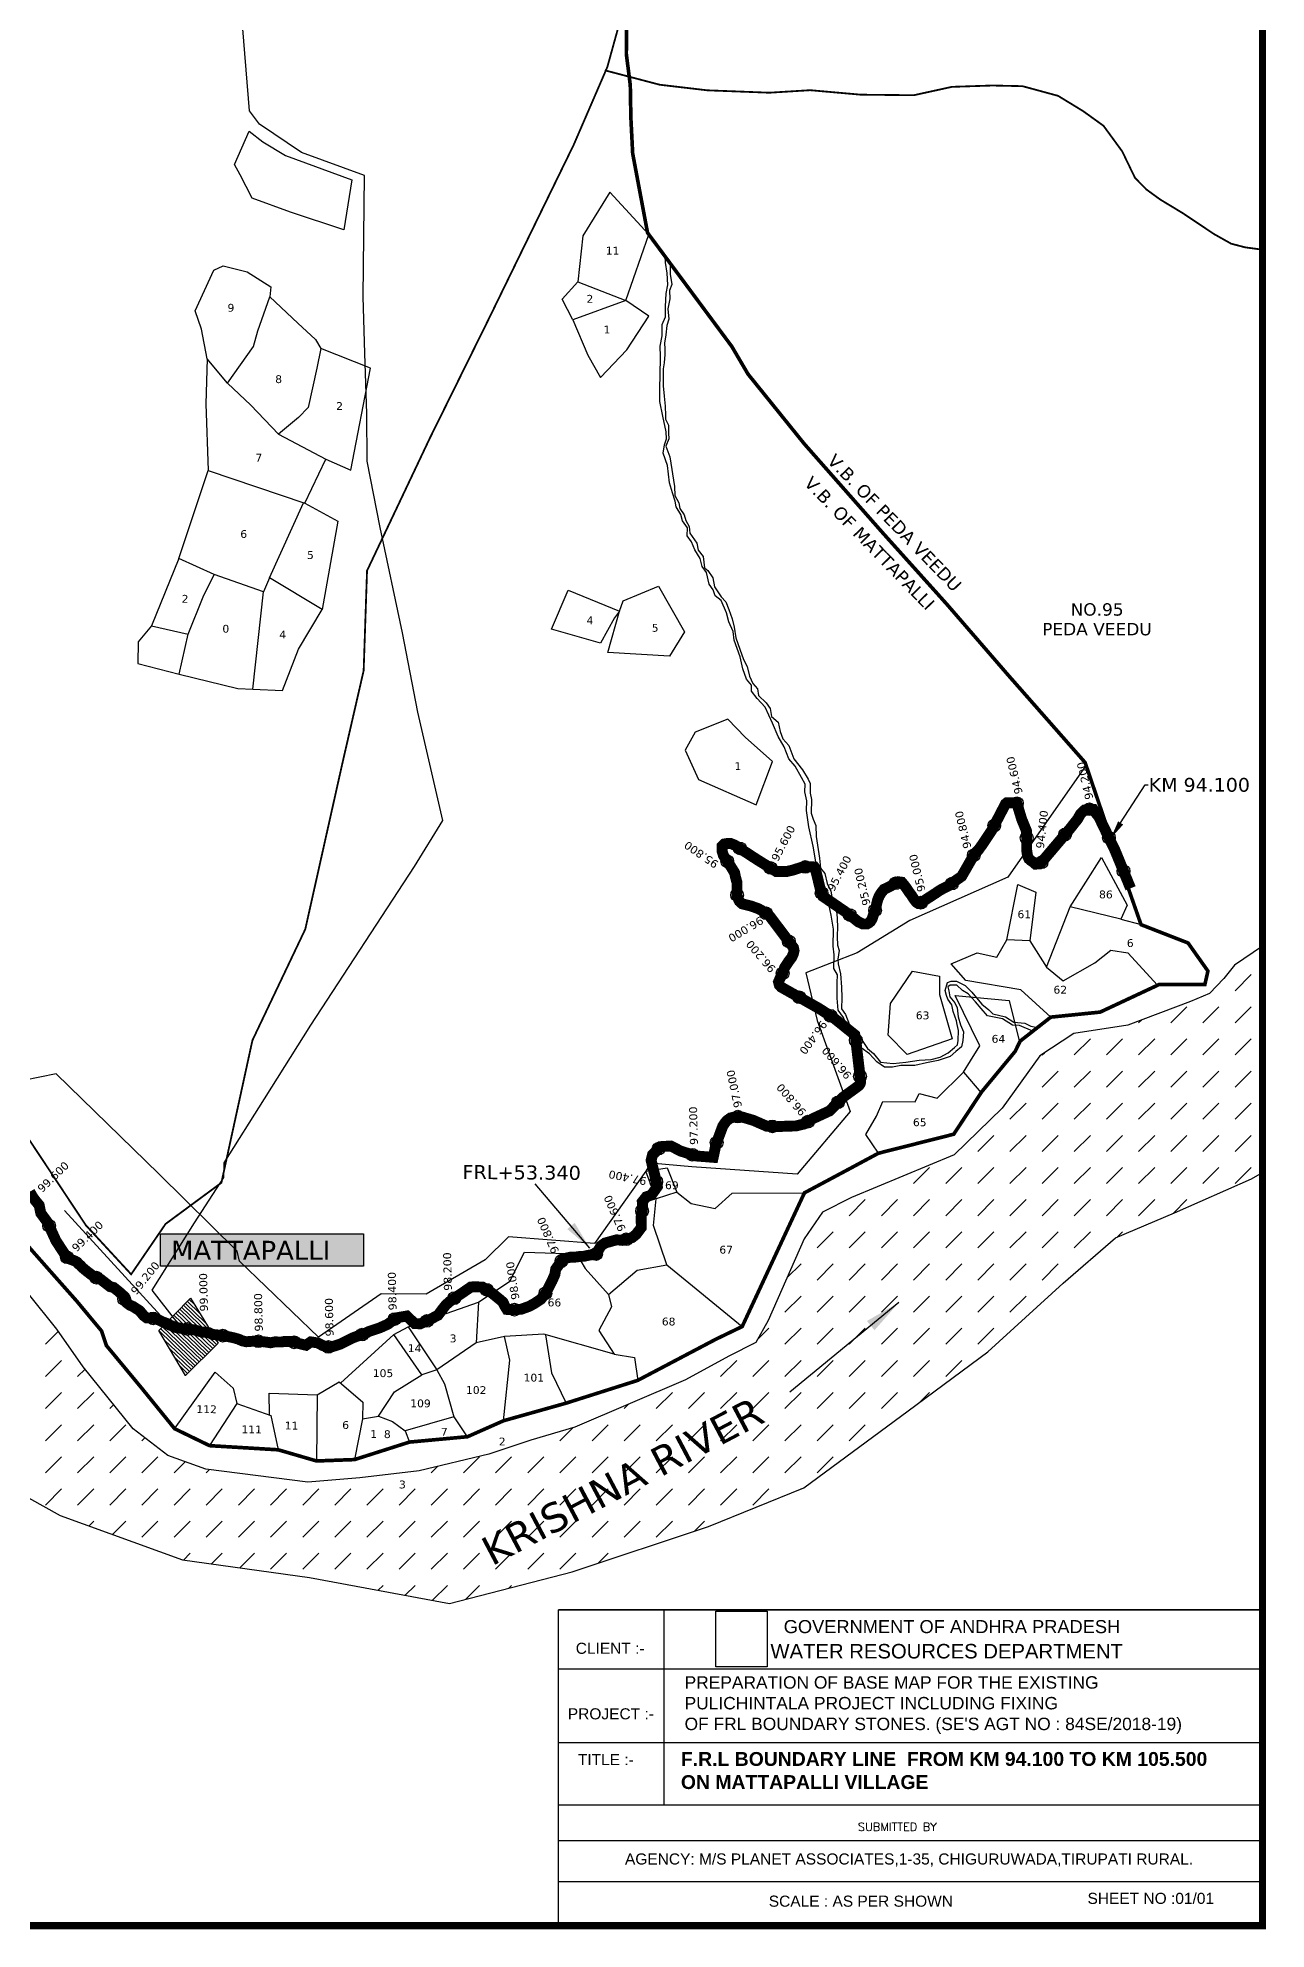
# Model space of a CAD drawing. Header units: inches. Extents: x 370282 to 376797, y 1844648 to 1853292.
# Drawn here: x 373420 to 376797, y 1844648 to 1849848 of the extents above; entities that cross this region are included whole.
import ezdxf
from ezdxf import colors
from ezdxf.entities.mleader import LeaderData, LeaderLine
from ezdxf.math import Vec2, Vec3

# ---------------------------------------------------------------- set-up
doc = ezdxf.new("R2010")
doc.units = ezdxf.units.IN
doc.header["$MEASUREMENT"] = 0
doc.header["$PDMODE"] = 32
doc.header["$PDSIZE"] = 35
for name, color, linetype in [('BND', 6, 'Continuous'), ('FRL', 3, 'Continuous'), ('NALA', 4, 'Continuous'), ('points', 161, 'Continuous'), ('ROAD', 1, 'Continuous'), ('ROADS', 50, 'Continuous'), ('SY.AREA', 7, 'Continuous'), ('TABLE', 7, 'Continuous'), ('TEXT', 7, 'Continuous'), ('VILLAGE AREA', 1, 'Continuous')]:
    doc.layers.add(name, color=color, linetype=linetype)
doc.styles.add('I', font='romans.shx', dxfattribs={"width": 0.9, "height": 3})
doc.styles.add('LE', font='arial.ttf', dxfattribs={"height": 3})
doc.styles.get("Standard").update_dxf_attribs({"font": 'verdana.ttf'})
doc.dimstyles.get("Standard").update_dxf_attribs({"dimtxt": 0.18, "dimasz": 0.18, "dimexe": 0.18, "dimexo": 0.0625, "dimgap": 0.09, "dimtad": 0, "dimtih": 1, "dimtoh": 1, "dimdec": 4, "dimzin": 0, "dimdsep": 46, "dimtxsty": 'Standard', "dimcen": 0.09, "dimadec": 0, "dimazin": 0, "dimtfac": 1, "dimtdec": 4, "dimtofl": 0, "dimtmove": 0, "dimatfit": 3, "dimfxl": 1, "dimtolj": 1, "dimtzin": 0, "dimarcsym": 0})
picture_1 = doc.add_image_def('image1.png', size_in_pixel=(5098, 5519))

msp = doc.modelspace()

# ---------------------------------------------------------------- hatches: boundary and pattern name
h = msp.add_hatch()
h.set_pattern_fill('DASH', color=4, scale=500, angle=45)
h.paths.add_polyline_path([(375938.7, 1846776.9), (375657.1, 1846659.9), (375577, 1846618.8), (375526.7, 1846545.7), (375428.1, 1846321.7), (375393.9, 1846260.6), (375319.8, 1846223.6), (375200.2, 1846158.1), (374896.2, 1846028.1), (374775.1, 1845992.5), (374659.8, 1845954.1), (374468.6, 1845908.4), (374304.7, 1845888.5), (374162.3, 1845877.1), (373881.3, 1845912.8), (373777.3, 1845949.8), (373681.8, 1846023.8), (373544.8, 1846193.8), (373472.2, 1846297.7), (373393.8, 1846394.5), (373284.1, 1846492.6), (373009.7, 1846804.4), (372901.1, 1846958.2), (372766.8, 1847192.8), (372656.1, 1847372.7), (372613, 1847438), (372539.3, 1847503.3), (372387.6, 1847604.7), (372217.7, 1847744.1), (372034, 1847883.4), (371929.6, 1847980.7), (371750.7, 1848137.3), (371612.5, 1848267.1), (371512.8, 1848453.8), (371367.9, 1848642.4), (371260.3, 1848822.2), (371103.4, 1849135.3), (371000.9, 1849318.3), (370955.1, 1849431.6), (370843.9, 1849621.1), (370772, 1849645), (370704.4, 1849666.8), (370658.6, 1849686.4), (370632.4, 1849712.6), (370562.3, 1849842.3), (370531.8, 1849912), (370505.6, 1850025.2), (370496.9, 1850114.5), (370483.8, 1850199.5), (370442.8, 1850258.8), (370432, 1850300.4), (370367.5, 1850381), (370304.3, 1850415.9), (370292.2, 1850419.2), (370292.2, 1849568.1), (370560.5, 1849358.1), (370665.9, 1849178.5), (370845.7, 1848924.6), (370988.3, 1848701.7), (371205.3, 1848305.3), (371360.3, 1847983.3), (371609.4, 1847658), (371832.6, 1847472.2), (372223.2, 1847150.2), (372409.2, 1846976.8), (372632.4, 1846741.4), (372787.4, 1846456.6), (373054, 1846066.4), (373259, 1845909.1), (373481, 1845784.8), (373817.6, 1845663), (374166.3, 1845614.3), (374552, 1845543.3), (374889.1, 1845630.5), (375263.7, 1845755.2), (375525.8, 1845861.2), (375813, 1846073.2), (376031.5, 1846235.4), (376238.7, 1846424), (376382.2, 1846548.7), (376544.5, 1846617.3), (376756.8, 1846710.8), (376786.7, 1846727.9), (376786.7, 1847350.2), (376710, 1847298.5), (376680.3, 1847261.9), (376641.4, 1847220.8), (376588.8, 1847198), (376416.8, 1847133.7), (376268.2, 1847110.9), (376174.4, 1847049.2), (376071.3, 1846904.8)])
h.paths.add_polyline_path([(374659.9, 1845615.6), (375490.4, 1846054.1), (375432.4, 1846164), (374601.8, 1845725.6)], flags=24)
h.paths.add_polyline_path([(374407.1, 1845853.7), (374437.1, 1845853.5), (374437.3, 1845887.1), (374407.4, 1845887.3)], flags=24)
h.paths.add_polyline_path([(371642.8, 1848133.3), (371672.4, 1848133), (371672.6, 1848165.3), (371643.1, 1848165.5)], flags=24)
h.paths.add_polyline_path([(370887.1, 1849502.7), (370917.1, 1849502.5), (370917.4, 1849536.2), (370887.4, 1849536.4)], flags=24)
h = msp.add_hatch(color=2)
h.dxf.hatch_style = 1
h.paths.add_polyline_path([(373756.9, 1846559.8), (374314.8, 1846559.8), (374314.8, 1846470.9), (373756.9, 1846470.9)])
at = {"layer": 'VILLAGE AREA'}
h = msp.add_hatch(dxfattribs=at)
h.set_pattern_fill('ANSI31', color=256, scale=60, angle=91.1904153, style=0)
h.paths.add_polyline_path([(373752.6, 1846294.1), (373839.4, 1846382.4), (373915.5, 1846258.7), (373825.8, 1846170.5)])

# ---------------------------------------------------------------- linework, layer by layer
at = {"const_width": 20}
msp.add_lwpolyline([(370292.2, 1853282.1), (376786.7, 1853282.1), (376786.7, 1844657.7), (370292.2, 1844657.7)], close=True, dxfattribs=at)
at = {"color": 4}
for points in [[(376786.7, 1847350.2), (376710, 1847298.5), (376680.3, 1847261.9), (376641.4, 1847220.8), (376588.8, 1847198), (376416.8, 1847133.7), (376268.2, 1847110.9), (376174.4, 1847049.2), (376071.3, 1846904.8), (375938.7, 1846776.9), (375657.1, 1846659.9), (375577, 1846618.8), (375526.7, 1846545.7), (375428.1, 1846321.7), (375393.9, 1846260.6), (375319.8, 1846223.6), (375200.2, 1846158.1), (374896.2, 1846028.1), (374775.1, 1845992.5), (374659.8, 1845954.1), (374468.6, 1845908.4), (374304.7, 1845888.5), (374162.3, 1845877.1), (373881.3, 1845912.8), (373777.3, 1845949.8), (373681.8, 1846023.8), (373544.8, 1846193.8), (373472.2, 1846297.7), (373393.8, 1846394.5)], [(373259, 1845909.1), (373481, 1845784.8), (373817.6, 1845663), (374166.3, 1845614.3), (374552, 1845543.3), (374889.1, 1845630.5), (375263.7, 1845755.2), (375525.8, 1845861.2), (375813, 1846073.2), (376031.5, 1846235.4), (376238.7, 1846424), (376382.2, 1846548.7), (376544.5, 1846617.3), (376756.8, 1846710.8), (376786.7, 1846727.9)]]:
    msp.add_lwpolyline(points, dxfattribs=at)
at = {"color": 2}
msp.add_lwpolyline([(373756.9, 1846559.8), (374314.8, 1846559.8), (374314.8, 1846470.9), (373756.9, 1846470.9)], close=True, dxfattribs=at)
msp.add_lwpolyline([(374851.7, 1845525.9), (376786.7, 1845525.9), (376786.7, 1844657.7), (374851.7, 1844657.7)], close=True)
at = {"layer": 'BND', "lineweight": 30, "const_width": 10}
msp.add_lwpolyline([(373353.5, 1846570.8), (373450.2, 1846461.1), (373526.7, 1846374.7), (373594.9, 1846292.7), (373608.4, 1846252.4), (373705, 1846135.8), (373795.9, 1846023.8), (373892, 1845977.2), (374080.7, 1845965.8), (374186.1, 1845935.1), (374290.6, 1845938.9), (374441.4, 1845987), (374601.1, 1846001.8), (374700.2, 1846045.7), (374872.3, 1846094.1), (375069.1, 1846156.7), (375283.6, 1846269.7), (375356.2, 1846304.7), (375527.3, 1846672.2), (375659.3, 1846742.8), (375730.7, 1846781.2), (375937.8, 1846833.5), (376014.5, 1846949.9), (376106.5, 1847061.1), (376120.5, 1847089.6), (376204.8, 1847155.5), (376340.4, 1847169.3), (376501.7, 1847244.8), (376628.3, 1847245.4), (376636.6, 1847282.1), (376582.1, 1847359.3), (376452.8, 1847409.7), (376369.6, 1847647.3), (376299, 1847855.5), (376087.1, 1848096.3), (375919.6, 1848289.9), (375742.1, 1848487.5), (375526.7, 1848732), (375372.2, 1848923.6), (375327.8, 1848999.3), (375096.1, 1849312), (375055.2, 1849529.9), (375050.2, 1849628.6), (375048.6, 1849718.1), (375037.7, 1849803.9), (375038.4, 1849880.8)], dxfattribs=at)
at = {"layer": 'FRL', "color": 84, "const_width": 30}
msp.add_lwpolyline([(373397.5, 1846675.3), (373406, 1846660.5), (373414.7, 1846648.9), (373423.6, 1846638.2), (373428, 1846616.5), (373446.4, 1846591.4), (373459.9, 1846562), (373469.4, 1846541.2), (373485.7, 1846516), (373490.6, 1846508.8), (373499, 1846495.7), (373507.5, 1846490.4), (373522.5, 1846484.7), (373528, 1846481.5), (373531.5, 1846476.9), (373537.7, 1846472.4), (373541.3, 1846467.7), (373553.2, 1846457.8), (373568.3, 1846446.3), (373579.1, 1846439.8), (373592.3, 1846434.7), (373618.3, 1846414.5), (373628.7, 1846411.8), (373642.6, 1846400.6), (373656.4, 1846388.3), (373656.7, 1846381.1), (373664.2, 1846369.9), (373673.7, 1846363), (373682, 1846359.6), (373699.8, 1846348), (373705.2, 1846341.6), (373711, 1846334.5), (373719.7, 1846328.2), (373727.4, 1846328.2), (373737.8, 1846327), (373746.8, 1846325.2), (373758, 1846319.9), (373765.1, 1846316.7), (373772.9, 1846313.9), (373780.4, 1846309.8), (373788.5, 1846306.5), (373798.3, 1846302.2), (373809, 1846300.6), (373818, 1846298.9), (373835.1, 1846297.7), (373851, 1846295.3), (373871.4, 1846289.4), (373882.1, 1846289.1), (373889.4, 1846288), (373899.4, 1846283), (373912.7, 1846281.8), (373924, 1846280.5), (373948.5, 1846276), (373961.3, 1846273), (373972.3, 1846269.8), (373981, 1846265.6), (373993.2, 1846262.9), (374018.2, 1846264.9), (374032.7, 1846263.6), (374046.1, 1846262.2), (374059.7, 1846260.1), (374072.3, 1846262.6), (374082.4, 1846262.2), (374090.5, 1846262.3), (374098.9, 1846264), (374105.4, 1846263.7), (374119.7, 1846263.3), (374125.2, 1846261.3), (374141.3, 1846257), (374157.1, 1846253.3), (374170.2, 1846262.5), (374189.7, 1846259.6), (374202.8, 1846252.5), (374223.2, 1846247.5), (374236.5, 1846251.6), (374251.6, 1846256.5), (374269.4, 1846265.6), (374284.1, 1846272.9), (374300.5, 1846279.1), (374317, 1846284.4), (374331, 1846291.5), (374359.8, 1846301.1), (374381.8, 1846311), (374405.5, 1846328.6), (374434.3, 1846333.6), (374455.8, 1846312.9), (374471.2, 1846312.2), (374497, 1846323.6), (374520.3, 1846336.1), (374531.8, 1846351.7), (374541.9, 1846364.4), (374555.6, 1846376.3), (374588, 1846398), (374610.5, 1846413.5), (374625.4, 1846413.9), (374642.4, 1846413), (374657.3, 1846403.7), (374668.6, 1846396.5), (374678.4, 1846388.5), (374689.8, 1846379.3), (374698.9, 1846371.4), (374703, 1846362.1), (374709.4, 1846351.8), (374728.3, 1846351), (374748.4, 1846352.2), (374770.5, 1846360.2), (374784.5, 1846367.7), (374802.8, 1846380), (374816.7, 1846397.4), (374825.8, 1846415.4), (374833.1, 1846429.4), (374841.3, 1846447.8), (374843.6, 1846462.5), (374863.8, 1846490.8), (374884.3, 1846495.4), (374894.5, 1846495.2), (374910.9, 1846497.5), (374920, 1846497.7), (374936.4, 1846501.2), (374954.5, 1846503.6), (374967.9, 1846526.4), (374979.1, 1846534.3), (375011.2, 1846543.2), (375026.5, 1846541.7), (375053.4, 1846549.1), (375064.7, 1846558.1), (375079, 1846577), (375078.6, 1846607.2), (375082.5, 1846630.9), (375081.6, 1846647.5), (375092.7, 1846661.5), (375106.4, 1846666), (375122.9, 1846689.2), (375118.2, 1846711.3), (375105.9, 1846761.4), (375109.8, 1846776.9), (375132, 1846799.4), (375160.2, 1846801.1), (375187.1, 1846787.2), (375206.6, 1846781), (375229.2, 1846773.7), (375276.5, 1846770), (375284.5, 1846806.4), (375302.8, 1846855.5), (375308.5, 1846864.3), (375314.8, 1846871.7), (375324.7, 1846878.4), (375336.7, 1846880.9), (375346.6, 1846882.3), (375356.9, 1846880.5), (375386.7, 1846871.7), (375423.4, 1846855.7), (375450.1, 1846854.3), (375481, 1846855.7), (375503.6, 1846856.2), (375526.3, 1846861.6), (375549.9, 1846876.1), (375596.1, 1846897.4), (375633.7, 1846935.4), (375675.2, 1846965.7), (375677.7, 1846967.9), (375680.6, 1846972.2), (375681.6, 1846976.5), (375679.5, 1846999.2), (375667.9, 1847098.2), (375666, 1847106.6), (375607.2, 1847153.8), (375566.5, 1847179.9), (375463.2, 1847238.1), (375458.5, 1847243.3), (375456.1, 1847252.2), (375461.1, 1847263.9), (375467.8, 1847276.4), (375472.8, 1847291.5), (375483.7, 1847308.2), (375492.1, 1847319.1), (375497.1, 1847329.9), (375498.8, 1847338.3), (375497.1, 1847346.6), (375431.6, 1847433.5), (375425.6, 1847438.7), (375414.5, 1847446.1), (375401, 1847453.6), (375380.2, 1847461), (375356.3, 1847467), (375348.8, 1847473.7), (375342.1, 1847487.8), (375342.1, 1847502.7), (375342.1, 1847525.1), (375337.6, 1847541.5), (375335.4, 1847552.6), (375325.7, 1847568.3), (375304.8, 1847599.6), (375301.1, 1847611.5), (375301.1, 1847623.4), (375301.1, 1847625.6), (375307.1, 1847631.6), (375316, 1847633.1), (375324.2, 1847633.1), (375336.9, 1847627.9), (375397.4, 1847588.4), (375450.3, 1847555.6), (375477.9, 1847555.6), (375496.6, 1847560.1), (375521.9, 1847568.3), (375545, 1847569), (375554.7, 1847568.3), (375557, 1847565.3), (375571.9, 1847503.5), (375577.8, 1847487.8), (375643.1, 1847443), (375663.8, 1847427), (375675.1, 1847417.6), (375688.1, 1847411.6), (375699.4, 1847411.6), (375702.9, 1847413.4), (375708.8, 1847418.1), (375713, 1847424.7), (375717.7, 1847438.3), (375722.5, 1847451.3), (375725.4, 1847464.3), (375728.4, 1847477.3), (375733.1, 1847488.6), (375738.5, 1847497.4), (375746.2, 1847506.9), (375762.2, 1847514.6), (375785.3, 1847527.6), (375794.8, 1847526.4), (375801.3, 1847518.7), (375808.4, 1847509.3), (375815.5, 1847498.6), (375821.4, 1847490.9), (375828.6, 1847479.7), (375835.1, 1847471.4), (375839.8, 1847468.4), (375846.9, 1847469.6), (375887.6, 1847495.9), (375899.9, 1847504.4), (375916.3, 1847512.9), (375926.7, 1847518), (375944.1, 1847531.7), (375959.6, 1847542.5), (375995.5, 1847605), (376005.3, 1847614.8), (376017.5, 1847631.5), (376042.6, 1847669.5), (376072.2, 1847726.4), (376079.8, 1847741.6), (376083.6, 1847744.6), (376092, 1847744.6), (376111, 1847744.6), (376124.6, 1847699.8), (376137.6, 1847668), (376138.3, 1847646.7), (376138.3, 1847614.8), (376140.6, 1847599.7), (376144.4, 1847590.6), (376149.7, 1847586), (376156.6, 1847581.4), (376162.6, 1847576.1), (376174, 1847576.9), (376179.3, 1847581.4), (376259.1, 1847675.5), (376269.9, 1847689.4), (376277.8, 1847699), (376286.8, 1847714.7), (376295.3, 1847723.2), (376297.7, 1847725), (376312.8, 1847727.4), (376321.3, 1847726.8), (376325.5, 1847720.7), (376330.9, 1847713.5), (376337, 1847705.7), (376381.1, 1847614.2), (376424, 1847509.7)], dxfattribs=at)
at = {"layer": 'FRL', "color": 82}
msp.add_lwpolyline([(376424, 1847509.7), (376381.1, 1847614.2), (376337, 1847705.7), (376330.9, 1847713.5), (376325.5, 1847720.7), (376321.3, 1847726.8), (376312.8, 1847727.4), (376297.7, 1847725), (376295.3, 1847723.2), (376286.8, 1847714.7), (376277.8, 1847699), (376269.9, 1847689.4), (376259.1, 1847675.5), (376179.3, 1847581.4), (376174, 1847576.9), (376162.6, 1847576.1), (376156.6, 1847581.4), (376149.7, 1847586), (376144.4, 1847590.6), (376140.6, 1847599.7), (376138.3, 1847614.8), (376138.3, 1847646.7), (376137.6, 1847668), (376124.6, 1847699.8), (376111, 1847744.6), (376092, 1847744.6), (376083.6, 1847744.6), (376079.8, 1847741.6), (376072.2, 1847726.4), (376042.6, 1847669.5), (376017.5, 1847631.5), (376005.3, 1847614.8), (375995.5, 1847605), (375959.6, 1847542.5), (375944.1, 1847531.7), (375926.7, 1847518), (375916.3, 1847512.9), (375899.9, 1847504.4), (375887.6, 1847495.9), (375846.9, 1847469.6), (375839.8, 1847468.4), (375835.1, 1847471.4), (375828.6, 1847479.7), (375821.4, 1847490.9), (375815.5, 1847498.6), (375808.4, 1847509.3), (375801.3, 1847518.7), (375794.8, 1847526.4), (375785.3, 1847527.6), (375762.2, 1847514.6), (375746.2, 1847506.9), (375738.5, 1847497.4), (375733.1, 1847488.6), (375728.4, 1847477.3), (375725.4, 1847464.3), (375722.5, 1847451.3), (375717.7, 1847438.3), (375713, 1847424.7), (375708.8, 1847418.1), (375702.9, 1847413.4), (375699.4, 1847411.6), (375688.1, 1847411.6), (375675.1, 1847417.6), (375663.8, 1847427), (375643.1, 1847443), (375577.8, 1847487.8), (375571.9, 1847503.5), (375557, 1847565.3), (375554.7, 1847568.3), (375545, 1847569), (375521.9, 1847568.3), (375496.6, 1847560.1), (375477.9, 1847555.6), (375450.3, 1847555.6), (375397.4, 1847588.4), (375336.9, 1847627.9), (375324.2, 1847633.1), (375316, 1847633.1), (375307.1, 1847631.6), (375301.1, 1847625.6), (375301.1, 1847623.4), (375301.1, 1847611.5), (375304.8, 1847599.6), (375325.7, 1847568.3), (375335.4, 1847552.6), (375337.6, 1847541.5), (375342.1, 1847525.1), (375342.1, 1847502.7), (375342.1, 1847487.8), (375348.8, 1847473.7), (375356.3, 1847467), (375380.2, 1847461), (375401, 1847453.6), (375414.5, 1847446.1), (375425.6, 1847438.7), (375431.6, 1847433.5), (375497.1, 1847346.6), (375498.8, 1847338.3), (375497.1, 1847329.9), (375492.1, 1847319.1), (375483.7, 1847308.2), (375472.8, 1847291.5), (375467.8, 1847276.4), (375461.1, 1847263.9), (375456.1, 1847252.2), (375458.5, 1847243.3), (375463.2, 1847238.1), (375566.5, 1847179.9), (375607.2, 1847153.8), (375666, 1847106.6), (375667.9, 1847098.2), (375679.5, 1846999.2), (375681.6, 1846976.5), (375680.6, 1846972.2), (375677.7, 1846967.9), (375675.2, 1846965.7), (375633.7, 1846935.4), (375596.1, 1846897.4), (375549.9, 1846876.1), (375526.3, 1846861.6), (375503.6, 1846856.2), (375481, 1846855.7), (375450.1, 1846854.3), (375423.4, 1846855.7), (375386.7, 1846871.7), (375356.9, 1846880.5), (375346.6, 1846882.3), (375336.7, 1846880.9), (375324.7, 1846878.4), (375314.8, 1846871.7), (375308.5, 1846864.3), (375302.8, 1846855.5), (375284.5, 1846806.4), (375276.5, 1846770), (375229.2, 1846773.7), (375206.6, 1846781), (375187.1, 1846787.2), (375160.2, 1846801.1), (375132, 1846799.4), (375109.8, 1846776.9), (375105.9, 1846761.4), (375118.2, 1846711.3), (375122.9, 1846689.2), (375106.4, 1846666), (375092.7, 1846661.5), (375081.6, 1846647.5), (375082.5, 1846630.9), (375078.6, 1846607.2), (375079, 1846577), (375064.7, 1846558.1), (375053.4, 1846549.1), (375026.5, 1846541.7), (375011.2, 1846543.2), (374979.1, 1846534.3), (374967.9, 1846526.4), (374954.5, 1846503.6), (374936.4, 1846501.2), (374920, 1846497.7), (374910.9, 1846497.5), (374894.5, 1846495.2), (374884.3, 1846495.4), (374863.8, 1846490.8), (374843.6, 1846462.5), (374841.3, 1846447.8), (374833.1, 1846429.4), (374825.8, 1846415.4), (374816.7, 1846397.4), (374802.8, 1846380), (374784.5, 1846367.7), (374770.5, 1846360.2), (374748.4, 1846352.2), (374728.3, 1846351), (374709.4, 1846351.8), (374703, 1846362.1), (374698.9, 1846371.4), (374689.8, 1846379.3), (374678.4, 1846388.5), (374668.6, 1846396.5), (374657.3, 1846403.7), (374642.4, 1846413), (374625.4, 1846413.9), (374610.5, 1846413.5), (374588, 1846398), (374555.6, 1846376.3), (374541.9, 1846364.4), (374531.8, 1846351.7), (374520.3, 1846336.1), (374497, 1846323.6), (374471.2, 1846312.2), (374455.8, 1846312.9), (374434.3, 1846333.6), (374405.5, 1846328.6), (374381.8, 1846311), (374359.8, 1846301.1), (374331, 1846291.5), (374317, 1846284.4), (374300.5, 1846279.1), (374284.1, 1846272.9), (374269.4, 1846265.6), (374251.6, 1846256.5), (374236.5, 1846251.6), (374223.2, 1846247.5), (374202.8, 1846252.5), (374189.7, 1846259.6), (374170.2, 1846262.5), (374157.1, 1846253.3), (374141.3, 1846257), (374125.2, 1846261.3), (374119.7, 1846263.3), (374105.4, 1846263.7), (374098.9, 1846264), (374090.5, 1846262.3), (374082.4, 1846262.2), (374072.3, 1846262.6), (374059.7, 1846260.1), (374046.1, 1846262.2), (374032.7, 1846263.6), (374018.2, 1846264.9), (373993.2, 1846262.9), (373981, 1846265.6), (373972.3, 1846269.8), (373961.3, 1846273), (373948.5, 1846276), (373924, 1846280.5), (373912.7, 1846281.8), (373899.4, 1846283), (373889.4, 1846288), (373882.1, 1846289.1), (373871.4, 1846289.4), (373851, 1846295.3), (373835.1, 1846297.7), (373818, 1846298.9), (373809, 1846300.6), (373798.3, 1846302.2), (373788.5, 1846306.5), (373780.4, 1846309.8), (373772.9, 1846313.9), (373765.1, 1846316.7), (373758, 1846319.9), (373746.8, 1846325.2), (373737.8, 1846327), (373727.4, 1846328.2), (373719.7, 1846328.2), (373711, 1846334.5), (373705.2, 1846341.6), (373699.8, 1846348), (373682, 1846359.6), (373673.7, 1846363), (373664.2, 1846369.9), (373656.7, 1846381.1), (373656.4, 1846388.3), (373642.6, 1846400.6), (373628.7, 1846411.8), (373618.3, 1846414.5), (373592.3, 1846434.7), (373579.1, 1846439.8), (373568.3, 1846446.3), (373553.2, 1846457.8), (373541.3, 1846467.7), (373537.7, 1846472.4), (373531.5, 1846476.9), (373528, 1846481.5), (373522.5, 1846484.7), (373507.5, 1846490.4), (373499, 1846495.7), (373490.6, 1846508.8), (373485.7, 1846516), (373469.4, 1846541.2), (373459.9, 1846562), (373446.4, 1846591.4), (373428, 1846616.5), (373423.6, 1846638.2), (373414.7, 1846648.9)], dxfattribs=at)
at = {"layer": 'NALA'}
for points in [[(376155.2, 1847116.7), (376119, 1847132.3), (376099.1, 1847133.8), (376072.1, 1847150.4), (376030.2, 1847159.3), (376013.3, 1847179.4), (375997.7, 1847197.3), (375977.3, 1847219.5), (375961.7, 1847228.9), (375946.1, 1847243.2), (375934.7, 1847243.3), (375928.3, 1847243.4), (375921.2, 1847238.4), (375923.9, 1847227.8), (375927.3, 1847211.4), (375940.7, 1847194.9), (375947, 1847181.3), (375949.7, 1847156.4), (375956.6, 1847134.3), (375964.3, 1847115), (375962.7, 1847090.8), (375959, 1847073.8), (375943.9, 1847061.1), (375928.2, 1847047), (375894.6, 1847036.6), (375863.2, 1847029.7), (375831.1, 1847022.2), (375792.2, 1847022.3), (375769.4, 1847017.5), (375747.3, 1847017.7), (375726.1, 1847032.1), (375706.3, 1847054.3), (375682.9, 1847070.9), (375673.1, 1847093), (375647.7, 1847119.6), (375635.2, 1847154.5), (375620.4, 1847174.6), (375617.8, 1847207.3), (375617.4, 1847250), (375618.3, 1847272.1), (375607.8, 1847289.2), (375609.4, 1847326.7), (375606.8, 1847350.2), (375607.2, 1847397.1), (375601.1, 1847435.6), (375592.8, 1847474.1), (375586.7, 1847505.5), (375570.5, 1847545.3), (375560.7, 1847571), (375551.2, 1847625.1), (375539.5, 1847678.6), (375533.4, 1847723.5), (375534.4, 1847750.5), (375528.2, 1847774.7), (375529, 1847796.1), (375519.2, 1847814), (375502.3, 1847845.2), (375484.7, 1847866), (375472.1, 1847898.8), (375455.2, 1847926.7), (375439.2, 1847963.8), (375419.6, 1848007.4), (375397, 1848031.1), (375382.2, 1848051.8), (375382.3, 1848068.2), (375368.1, 1848085.1), (375358.3, 1848113), (375350.8, 1848145.8), (375334, 1848192.2), (375331.4, 1848215.7), (375319.5, 1848242.1), (375313.3, 1848267), (375298.6, 1848301.3), (375282.3, 1848314.2), (375276.8, 1848329.9), (375265.4, 1848346.2), (375258.5, 1848378.3), (375245.8, 1848394.8), (375240.3, 1848416.9), (375226.2, 1848440.5), (375217.2, 1848462.6), (375205.2, 1848479), (375206.1, 1848501.1), (375192, 1848519.7), (375187.9, 1848537.5), (375174.5, 1848558.3), (375171.8, 1848574), (375164.8, 1848597.1), (375156.5, 1848624.2), (375151.2, 1848671.9), (375139.4, 1848706.2), (375142.4, 1848728.9), (375148.2, 1848745.2), (375147.7, 1848764.5), (375138, 1848807.8), (375129.8, 1848848.4), (375130.1, 1848885.4), (375131.1, 1848919.5), (375131.5, 1848972.2), (375130.3, 1848999.9), (375136.2, 1849029.1), (375136.5, 1849060.2), (375145.2, 1849081.4), (375145.4, 1849109.2), (375147.1, 1849145.5), (375151.6, 1849168.9), (375150.4, 1849200.9), (375145.7, 1849230.8), (375144.4, 1849246.5)], [(375158.1, 1849228.3), (375158.3, 1849198.7), (375163, 1849169.5), (375156.5, 1849153.2), (375157.7, 1849130.4), (375151.8, 1849102.7), (375154.4, 1849075), (375149.3, 1849057.2), (375146.2, 1849031.6), (375142.5, 1849008.9), (375143.8, 1848993.2), (375143.6, 1848977.6), (375142, 1848954.1), (375139.1, 1848937.7), (375139.4, 1848891), (375142, 1848862.6), (375144.7, 1848835.5), (375145.2, 1848809.9), (375145.8, 1848799.2), (375153.5, 1848783.5), (375153.3, 1848761.4), (375154.6, 1848745.8), (375146.6, 1848725.2), (375157.1, 1848696.2), (375169.9, 1848614.3), (375171.2, 1848589.4), (375182.4, 1848569.3), (375184.4, 1848553.7), (375197.1, 1848536.5), (375201.2, 1848520.8), (375210.4, 1848504.4), (375212.3, 1848486.6), (375231.5, 1848458.8), (375235.6, 1848439.6), (375249, 1848422.4), (375252.3, 1848391), (375262.2, 1848383.8), (375275.6, 1848363.1), (375279.7, 1848338.9), (375298, 1848311), (375311.4, 1848297.3), (375319.1, 1848275.9), (375328.8, 1848251), (375334.3, 1848228.1), (375338.4, 1848198.2), (375349.6, 1848166.9), (375360.1, 1848139.1), (375369.9, 1848119.8), (375376.8, 1848093.4), (375385.9, 1848072.7), (375397.9, 1848058.4), (375401.3, 1848039.9), (375421.8, 1848019.8), (375433.1, 1848004), (375437.1, 1847981.9), (375454.8, 1847966.9), (375461, 1847941.2), (375468, 1847920.5), (375484.2, 1847901.9), (375498.3, 1847865.7), (375522.3, 1847835.6), (375537.7, 1847809.9), (375543.3, 1847797.7), (375543.1, 1847771.4), (375546.6, 1847753.6), (375546.3, 1847716.6), (375551.8, 1847699.5), (375558.8, 1847682.3), (375559.3, 1847651.7), (375568.8, 1847592.8), (375571.5, 1847565.1), (375583.4, 1847550), (375589.6, 1847522.9), (375600.1, 1847501.5), (375604.9, 1847475.1), (375616.7, 1847440.9), (375618.7, 1847405.6), (375617.7, 1847376.4), (375618.2, 1847352.9), (375622.4, 1847338.7), (375619.4, 1847315.2), (375620, 1847301.7), (375626.9, 1847274.6), (375629.4, 1847238.3), (375630.6, 1847209.8), (375629.6, 1847178), (375640.2, 1847163), (375651.4, 1847134.4), (375669.7, 1847112.9), (375685.9, 1847091.5), (375700.7, 1847069.3), (375717, 1847055.6), (375736.7, 1847032), (375770.9, 1847028.2), (375805.8, 1847031.4), (375842.9, 1847037.5), (375875.6, 1847039.4), (375900.6, 1847045.6), (375922.8, 1847057.5), (375940, 1847071.6), (375947.9, 1847079.4), (375950.1, 1847091.5), (375951.1, 1847118.5), (375946.9, 1847134.9), (375945.6, 1847144.9), (375935.8, 1847170.6), (375932.4, 1847189.1), (375921.8, 1847204.8), (375917.7, 1847214.8), (375914.2, 1847228.4), (375920.8, 1847250.4), (375930.8, 1847254.6), (375945, 1847254.5), (375969.1, 1847242.2), (375988, 1847223.7), (376004.9, 1847202.9), (376015.5, 1847191.4), (376033.9, 1847175.6), (376045.2, 1847164.1), (376080, 1847156.7), (376102.7, 1847141.6), (376133.3, 1847139.2), (376149.6, 1847130.6), (376167.9, 1847126.7)]]:
    msp.add_lwpolyline(points, dxfattribs=at)
at = {"layer": 'points'}
for p in [(376111.3, 1847743.6), (376049.3, 1847682.3), (376310.9, 1847727.1), (376138.3, 1847648.1), (376243.9, 1847657.6), (376364.5, 1847648.7), (375315.1, 1847584.2), (375349.8, 1847619.4), (375992.8, 1847600.3), (376179.2, 1847581.3), (375434.1, 1847565.6), (375529.5, 1847568.5), (375778.1, 1847523.6), (375932.7, 1847522.7), (376404.5, 1847557.1), (375342.1, 1847491), (375574.5, 1847496.6), (375847.8, 1847470.2), (375422, 1847441.1), (375652.2, 1847436), (375721.6, 1847448.9), (375484.4, 1847363.5), (375467.6, 1847276.1), (375513.1, 1847210), (375599.1, 1847159), (375668.6, 1847091.9), (375680.1, 1846992.6), (375620, 1846921.5), (375344.3, 1846882), (375439.5, 1846854.9), (375537, 1846868.1), (375126.4, 1846793.8), (375286.1, 1846810.6), (375219, 1846777), (375120.1, 1846702.8), (375081.1, 1846622.3), (373450.7, 1846582), (375037.6, 1846544.8), (373499.7, 1846495.3), (374859.3, 1846484.5), (374954.7, 1846503.9), (373580.9, 1846439.1), (373657.1, 1846380.6), (374565.2, 1846382.8), (374653.7, 1846405.9), (374815.4, 1846395.8), (373736.5, 1846327.1), (374730.1, 1846351.1), (373831.1, 1846298), (373928.6, 1846279.6), (374311.5, 1846282.6), (374401.1, 1846325.3), (374489.5, 1846320.3), (374026.1, 1846264.2), (374125, 1846261.3), (374218.6, 1846248.6)]:
    msp.add_point(p, dxfattribs=at)
at = {"layer": 'ROAD'}
for points in [[(373802.3, 1846317.8), (373734.6, 1846404.8), (373850.8, 1846589.8), (373931.5, 1846714.9), (373931.9, 1846755.1), (374042.6, 1846930.4), (374170.2, 1847133.4), (374455.2, 1847569.5), (374533.2, 1847696.1), (374464.4, 1847994), (374422.8, 1848212.4), (374360.7, 1848502), (374325.7, 1848684), (374324, 1848814.7), (374318.4, 1848981.1), (374314, 1849136.3), (374318.1, 1849470), (374145.1, 1849532.9), (374029.6, 1849610.7), (374001.9, 1849647.3), (373979.9, 1849918.1)], [(373787, 1846302.1), (373492.9, 1846623.4)]]:
    msp.add_lwpolyline(points, dxfattribs=at)
at = {"layer": 'ROADS', "color": 40, "const_width": 5}
for points in [[(376034.3, 1852929.1), (375965.6, 1852776.1), (375890.5, 1852679.8), (375651.1, 1852040.5), (375469.9, 1851553.1), (375323.3, 1851017.1), (375166.2, 1850438.2), (375081.9, 1850116.9), (374985.5, 1849767.8), (374892.9, 1849553.6), (374656.6, 1849069.2), (374496.5, 1848745.2), (374324.9, 1848382.9), (374315.6, 1848108.3), (374256.6, 1847851.1), (374155.1, 1847397.2), (374009.8, 1847091.6), (373924.5, 1846700.1), (373771, 1846586.8), (373676.4, 1846448.3), (373552, 1846583.1), (373358.2, 1846875.7), (373284.7, 1846933.7), (373252.9, 1846981)], [(374978.5, 1849758.8), (375129.8, 1849719.1), (375260.3, 1849703.8), (375430.8, 1849697.2), (375543.2, 1849704.1), (375682.2, 1849691.8), (375827.9, 1849690.3), (375932.8, 1849713.3), (376044, 1849717), (376126.8, 1849715.2), (376224.7, 1849688.6), (376293.4, 1849646.7), (376349.6, 1849606.2), (376401, 1849535.9), (376436.3, 1849462.8), (376467.6, 1849431.1), (376505.2, 1849403.7), (376568.5, 1849365.4), (376652.5, 1849309.1), (376700.4, 1849282.1), (376739.1, 1849272), (376786.7, 1849265.6)]]:
    msp.add_lwpolyline(points, dxfattribs=at)
at = {"layer": 'SY.AREA'}
for points in [[(373960.7, 1849499.4), (374000.6, 1849591.3), (374038.6, 1849562.1), (374100.8, 1849524.3), (374283, 1849457.6), (374261.4, 1849319.9), (374114.5, 1849368.6), (374009.4, 1849407.7), (373976.4, 1849471.3)], [(374280.7, 1848659.3), (374334.6, 1848939.9), (374197.8, 1848993.9), (374186.5, 1848939.7), (374162.6, 1848831.3), (374136.5, 1848804.4), (374081.8, 1848758.7), (374211.7, 1848689.7)], [(375226.7, 1847939.2), (375199.1, 1847889.7), (375236.3, 1847808.5), (375394.4, 1847738.9), (375439.8, 1847858.6), (375364, 1847924.8), (375316.6, 1847974.3)], [(375809.9, 1847052.4), (375757.5, 1847105.5), (375764, 1847192.6), (375824.4, 1847281.6), (375898.9, 1847268.4), (375898.5, 1847217.9), (375933.1, 1847096.1)]]:
    msp.add_lwpolyline(points, close=True, dxfattribs=at)
for points in [[(374890.4, 1849072.5), (374860.9, 1849129.9), (374904.8, 1849177.1), (375036.4, 1849125.7), (375099.2, 1849307.8), (374992.5, 1849423.8), (374918.1, 1849303.4), (374904.8, 1849177.1)], [(373941.6, 1848898.3), (373885.1, 1848965.2), (373869.5, 1849046.8), (373852.2, 1849097.2), (373903.4, 1849209.4), (373929.3, 1849221.4), (373995.7, 1849204.6), (374060.6, 1849163.4), (374057.7, 1849136.2)], [(374081.8, 1848758.7), (374005, 1848838), (373941.6, 1848898.3), (374013.1, 1848999.5), (374024.3, 1849042.8), (374057.7, 1849136.2), (374134.5, 1849063.7), (374183.1, 1849018.5), (374197.8, 1848993.9)], [(374966.7, 1848914.2), (375039.4, 1848989.8), (375100, 1849083.1), (375036.4, 1849125.7), (374890.4, 1849072.5), (374931.8, 1848975.7), (374966.7, 1848914.2)], [(373885.1, 1848965.2), (373881.4, 1848841.7), (373888.1, 1848658.4), (374153.7, 1848568.5), (374211.7, 1848689.7)], [(374056.9, 1848362.9), (374040.3, 1848325), (373904.8, 1848372.3), (373807.3, 1848416.5), (373888.1, 1848658.4)], [(374153.7, 1848568.5), (374244.3, 1848518.9), (374201.6, 1848276.2), (374056.9, 1848362.9), (374150.4, 1848569.6)], [(373807.3, 1848416.5), (373732.5, 1848231.1), (373832.8, 1848208.6), (373874.4, 1848311.4), (373904.8, 1848372.3)], [(373808.8, 1848098.2), (373970.1, 1848058.9), (374010.9, 1848057.2), (374040.3, 1848325)], [(374832.3, 1848221.9), (374877.8, 1848329.5), (375019.2, 1848271.7), (375004.8, 1848253.6), (374967.1, 1848183.7), (374832.3, 1848221.9)], [(375019.2, 1848271.7), (375028.9, 1848300), (375125.8, 1848340.4), (375197.8, 1848214.9), (375156.7, 1848147.7), (374986.5, 1848157.9), (375019.2, 1848271.7)], [(374010.9, 1848057.2), (374092.4, 1848053.8), (374136.8, 1848167.5), (374201.6, 1848276.2)], [(373732.5, 1848231.1), (373695.4, 1848187.3), (373694.9, 1848127.6), (373808.8, 1848098.2), (373832.8, 1848208.6)], [(376301.5, 1847848.2), (376087, 1847540.3), (375817, 1847421.2), (375672.1, 1847332.2), (375530.8, 1847277.2), (375562.6, 1847146.4), (375596, 1847052.7), (375653.1, 1846896.1), (375507.4, 1846724), (375218.1, 1846743.9), (375104.3, 1846753.5), (375091.3, 1846732.2)], [(376192.5, 1847292.4), (376258.1, 1847458.5), (376343.7, 1847594.1), (376414.8, 1847462.9), (376397.6, 1847424.7), (376258.1, 1847458.5)], [(376204.8, 1847155.5), (376122, 1847230.6), (375971.2, 1847256.6), (375931, 1847302), (376002.2, 1847331.8), (376056.2, 1847320.1), (376083.7, 1847368.3), (376114.3, 1847520.5), (376163.7, 1847498.7), (376146.9, 1847364.8), (376083.7, 1847368.3)], [(376397.6, 1847424.7), (376452.8, 1847409.7)], [(376146.9, 1847364.8), (376192.5, 1847292.4), (376238.4, 1847254.8), (376325.6, 1847304.8), (376369.9, 1847339.4), (376416, 1847332.2), (376498.4, 1847243.3)], [(375964.3, 1847003.8), (375983.7, 1847035.2), (376010, 1847076.7), (375941.5, 1847215.2), (376090.2, 1847201.6), (376118.9, 1847086.4)], [(375091.3, 1846732.2), (374950.6, 1846532.7), (374714.2, 1846551.1), (374649.3, 1846488.3), (374487.8, 1846393.9), (374363.5, 1846394.9), (374191.9, 1846275.4), (373974, 1846484.9), (373967.6, 1846512.4), (373752.1, 1846724.9), (373470.4, 1846999.9), (373335.9, 1846972.3)], [(375730.7, 1846781.2), (375695.8, 1846832.6), (375725.5, 1846883), (375742.7, 1846923.4), (375831.8, 1846922.7), (375843.2, 1846945.1), (375892.7, 1846932.4), (375964.3, 1847003.8), (376013, 1846947.5)], [(375149, 1846474.6), (375112.7, 1846582.3), (375120, 1846655.4), (375091.3, 1846732.2), (375150, 1846740.8), (375176.5, 1846674.1), (375120, 1846655.4)], [(375176.5, 1846674.1), (375215.7, 1846643.4), (375282.1, 1846629.3), (375328.7, 1846671.7), (375527.3, 1846672.2)], [(374631.3, 1846371.3), (374717.6, 1846429.6), (374757.7, 1846509.2), (374900.8, 1846504.7), (374924.2, 1846464), (374989, 1846392.5), (374996.6, 1846358.7), (374962.2, 1846293.6), (375004.6, 1846229.1), (374811.1, 1846283.6), (374702.7, 1846277.2)], [(374989, 1846392.5), (375067.7, 1846459.5), (375149, 1846474.6), (375356.2, 1846304.7)], [(374438, 1846304.1), (374631.3, 1846371.3), (374624.8, 1846259.8)], [(374399, 1846283), (374438, 1846304.1), (374517.1, 1846185.3), (374475.9, 1846172)], [(374356.6, 1846058.1), (374400, 1846125.3), (374475.9, 1846172), (374399, 1846283), (374251.6, 1846149.4)], [(374700.2, 1846045.7), (374717.9, 1846211.8), (374702.7, 1846277.2), (374624.8, 1846259.8), (374517.1, 1846185.3)], [(374815.8, 1846282.3), (374831.8, 1846177.2), (374872.3, 1846094.1)], [(375004.6, 1846229.1), (375059.8, 1846219.3), (375069.1, 1846156.7)], [(373795.9, 1846023.8), (373907.8, 1846178.9), (373957, 1846135.7), (373966.8, 1846092.8), (373892, 1845977.2)], [(374188, 1846116.9), (374248, 1846152.5), (374312.9, 1846096.8), (374312.6, 1846050.6), (374290.6, 1845938.9)], [(374517.1, 1846185.3), (374538.2, 1846146.8), (374563.4, 1846056.5), (374429.5, 1846018.1)], [(373966.8, 1846092.8), (374060.1, 1846060.5), (374080.7, 1845965.8)], [(374057.1, 1846061.6), (374056.1, 1846121.4), (374188, 1846116.9), (374186.1, 1845935.1)], [(374312.6, 1846050.6), (374356.6, 1846058.1), (374394.8, 1846043.2), (374429.5, 1846018.1), (374441.4, 1845987)], [(374563.4, 1846056.5), (374600.5, 1846001.7)]]:
    msp.add_lwpolyline(points, dxfattribs=at)
at = {"layer": 'TABLE'}
for p, q in [((376786.7, 1845525.9), (374851.7, 1845525.9)), ((375141.8, 1844988.9), (375141.8, 1845525.9)), ((376786.7, 1845362.6), (374851.7, 1845362.6)), ((376786.7, 1845159.8), (374851.7, 1845159.8)), ((376786.7, 1844988.9), (374851.7, 1844988.9)), ((376786.7, 1844890.3), (374851.7, 1844890.3)), ((376786.7, 1844777.8), (374851.7, 1844777.8))]:
    msp.add_line(p, q, dxfattribs=at)
at = {"layer": 'VILLAGE AREA'}
msp.add_lwpolyline([(373752.6, 1846294.1), (373839.4, 1846382.4), (373915.5, 1846258.7), (373825.8, 1846170.5)], close=True, dxfattribs=at)

# ---------------------------------------------------------------- texts
at = {"layer": 'points', "color": 1}
for s, rotation, p in [('94.600', 103.4312, (376127.5, 1847771.5)), ('94.200', 103.4312, (376321.6, 1847756.6)), ('94.800', 103.4312, (375986.5, 1847621.8)), ('94.400', 83.6299, (376185.5, 1847617.9)), ('95.600', 62.4183, (375454.3, 1847581.7)), ('95.800', 145.3856, (375293.3, 1847581.1)), ('95.400', 62.1492, (375608.4, 1847499)), ('95.000', 103.4312, (375860.4, 1847502.9)), ('95.200', 103.4312, (375709.2, 1847465.2)), ('96.000', 211.0838, (375405.9, 1847433.5)), ('96.200', 130.7952, (375450.2, 1847289.4)), ('96.400', 234.0947, (375574, 1847148.5)), ('96.600', 130.7952, (375658.6, 1846996.5)), ('97.000', 101.9624, (375356, 1846908.9)), ('96.800', 130.7952, (375533.9, 1846895.5)), ('97.200', 91.4967, (375234.7, 1846804.4)), ('99.600', 43.9894, (373431.6, 1846671.7)), ('97.400', 168.7126, (375095.1, 1846714.2)), ('97.600', 113.5215, (375037, 1846571.9)), ('97.800', 113.5215, (374853.5, 1846511.4)), ('99.400', 43.9894, (373526, 1846508.4)), ('98.200', 91.2937, (374558.3, 1846403.4)), ('99.200', 51.0693, (373690.2, 1846390.1)), ('99.000', 91.2937, (373887.5, 1846346.4)), ('98.400', 91.2937, (374406.2, 1846349.6)), ('98.000', 98.4426, (374743.8, 1846380.2)), ('98.800', 91.2937, (374038.5, 1846291.2)), ('98.600', 91.2937, (374233.1, 1846277.9))]:
    msp.add_text(s, height=22, rotation=rotation, dxfattribs=at).set_placement(p)
at = {"layer": 'TABLE'}
for s, height, style, p in [('GOVERNMENT OF ANDHRA PRADESH', 35.905, 'LE', (375470.4, 1845461.7)), ('CLIENT :-', 30.49, 'LE', (374898.7, 1845404.8)), ('WATER RESOURCES DEPARTMENT', 39.894, 'LE', (375433.9, 1845392.1)), ('PROJECT :-', 30.49, 'LE', (374876.9, 1845224.6)), ('TITLE :-', 30.49, 'LE', (374904.5, 1845098.7)), ('SUBMITTED BY ', 22.762, 'I', (375674.4, 1844917.8)), ('SCALE : AS PER SHOWN', 30.488, 'LE', (375429.3, 1844709.5)), ('SHEET NO :01/01', 30.488, 'LE', (376305.6, 1844717.2))]:
    msp.add_text(s, height=height, dxfattribs=dict(at, style=style)).set_placement(p)
at = {"layer": 'TABLE', "attachment_point": 1, "style": 'LE'}
for s, insert, char_height, width in [("PREPARATION OF BASE MAP FOR THE EXISTING\\PPULICHINTALA PROJECT INCLUDING FIXING\\POF FRL BOUNDARY STONES. (SE'S AGT NO : 84SE/2018-19)", (375197.9, 1845343.2), 34.179, 1366.253), ('{\\fArial|b1|i0|c0|p34;\\C1;F.R.L BOUNDARY LINE  FROM KM 94.100 TO KM 105.500 \\PON MATTAPALLI VILLAGE }', (375187.8, 1845134.8), 38.128, 1597.619), ('\\pi209.62;AGENCY: M/S PLANET ASSOCIATES,1-35, CHIGURUWADA,TIRUPATI RURAL.', (374824.4, 1844856), 30.488, 1977.519)]:
    msp.add_mtext(s, dxfattribs=dict(at, insert=insert, char_height=char_height, width=width))
at = {"layer": 'TEXT'}
for s, height, p in [('11', 21.49, (374981.1, 1849252.3)), ('9', 21.5, (373941.2, 1849095.2)), ('2', 21.5, (374928.1, 1849119.8)), ('1', 21.5, (374975.2, 1849035.3)), ('8', 21.5, (374072.4, 1848898.9)), ('2', 21.5, (374239.9, 1848824.9)), ('7', 21.5, (374017.9, 1848683)), ('6', 21.5, (373976.4, 1848473.2)), ('5', 21.5, (374159.8, 1848415.3)), ('2', 21.5, (373815.2, 1848294.9)), ('0', 21.5, (373927.2, 1848212.6)), ('4', 21.5, (374083.6, 1848196.7)), ('4', 21.5, (374928.3, 1848235.9)), ('5', 21.5, (375107.4, 1848215.2)), ('1', 21.5, (375335.3, 1847834.9)), ('86', 21.49, (376337.2, 1847482.2)), ('61', 21.49, (376113, 1847427.6)), ('6', 21.5, (376413.6, 1847348.5)), ('62', 21.49, (376211.9, 1847220.2)), ('63', 21.49, (375833.5, 1847149.7)), ('64', 21.49, (376041.8, 1847085.1)), ('65', 21.49, (375825.5, 1846855.7)), ('69', 21.49, (375144.1, 1846682.5)), ('67', 21.49, (375293.4, 1846505.4)), ('66', 21.49, (374821.2, 1846360.2)), ('68', 21.49, (375135.2, 1846307.9)), ('14', 21.49, (374436.8, 1846234.6)), ('3', 21.5, (374552.1, 1846261.4)), ('105', 21.49, (374340.6, 1846166)), ('102', 21.49, (374596.8, 1846119.5)), ('101', 21.49, (374755.2, 1846153.7)), ('112', 21.49, (373855.7, 1846066.9)), ('109', 21.49, (374443.7, 1846083)), ('111', 21.49, (373979.6, 1846011.3)), ('11', 21.49, (374098.5, 1846021.8)), ('6', 21.5, (374256.5, 1846023.3)), ('1  8', 21.49, (374333.7, 1845998.4)), ('7', 21.5, (374527.9, 1846004.7))]:
    msp.add_text(s, height=height, rotation=359.5381, dxfattribs=at).set_placement(p)
at = {"layer": 'TEXT', "color": 6}
for s, p in [('V.B. OF PEDA VEEDU', (375587.8, 1848682.7)), ('V.B. OF MATTAPALLI', (375524.1, 1848621.2))]:
    msp.add_text(s, height=35, rotation=314.123, dxfattribs=at).set_placement(p)
at = {"layer": 'TEXT', "color": 0}
for s, p in [('NO.95', (376259, 1848259.4)), ('PEDA VEEDU', (376181, 1848205.3))]:
    msp.add_text(s, height=34, dxfattribs=at).set_placement(p)
at = {"layer": 'TEXT', "color": 5}
msp.add_text('FRL+53.340', height=38.49, rotation=359.5381, dxfattribs=at).set_placement((374587.1, 1846710.6))
msp.add_text('MATTAPALLI', height=51.89, dxfattribs=at).set_placement((373786.3, 1846488.5))
at = {"layer": 'TEXT', "color": 4}
for s, height, rotation, p in [('KRISHNA RIVER', 80, 27.8321, (374667.9, 1845644.9)), ('2', 21.5, 359.5381, (374687.1, 1845977.8)), ('3', 21.5, 359.5381, (374412.7, 1845859.7))]:
    msp.add_text(s, height=height, rotation=rotation, dxfattribs=at).set_placement(p)

# ---------------------------------------------------------------- pictures from other files: only their frames are drawn
image = msp.add_image(picture_1, insert=(375283.7, 1845369.4), size_in_units=(141.4, 153.1))
image.dxf.flags = 7

# ---------------------------------------------------------------- leaders
at = {"color": 5}
msp.add_leader([(374937.3, 1846520.3), (374787, 1846697.1)], dimstyle='Standard', override={"dimasz": 80, "dimgap": 0.09, "dimtad": 0}, dxfattribs=at)
at = {"color": 4}
msp.add_leader([(375786.9, 1846370.7), (375486.9, 1846124.1)], dimstyle='Standard', override={"dimasz": 100}, dxfattribs=at)
at = {"layer": 'TEXT', "color": 5}
ml = msp.add_multileader_mtext('Standard', dxfattribs=at)
ml.set_content('KM 94.100', color=5)
ml.set_leader_properties()
ml.build(insert=Vec2(0, 0))
ml.multileader.update_dxf_attribs({"arrow_head_size": 50})
ctx = ml.context
ctx.base_point, ctx.char_height, ctx.arrow_head_size, ctx.plane_origin = Vec3(376472, 1847793.8), 38, 50, Vec3(376519.4, 1847887.1)
notes = []
notes.append((ctx, [(0, (1, 1, 0), (376464, 1847793.8), (1, 0), 8, [(0, [(376369.6, 1847647.3)], 0, [])])]))
ctx.mtext.insert, ctx.mtext.flow_direction = Vec3(376474, 1847813.2), 5
for ctx, leaders in notes:
    for number, flags, end, landing, length, lines in leaders:
        leader = LeaderData()
        leader.index, (leader.has_last_leader_line, leader.has_dogleg_vector, leader.attachment_direction) = number, flags
        leader.last_leader_point, leader.dogleg_vector, leader.dogleg_length = Vec3(end), Vec3(landing), length
        for number, points, colour, breaks in lines:
            line = LeaderLine()
            line.index, line.vertices, line.color, line.breaks = number, Vec3.list(points), colors.encode_raw_color(colour), breaks
            leader.lines.append(line)
        ctx.leaders.append(leader)

doc.saveas('drawing.dxf')
